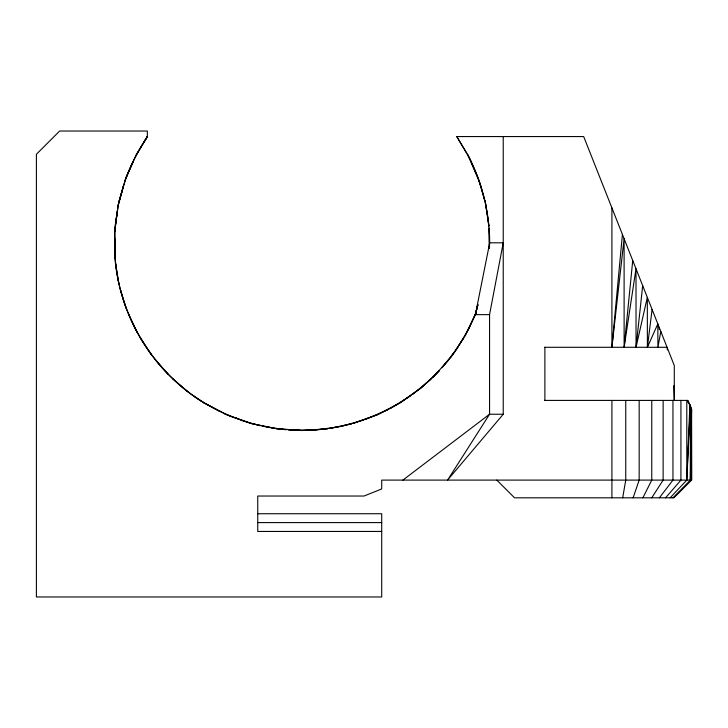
<?xml version="1.0" encoding="UTF-8"?>
<svg xmlns="http://www.w3.org/2000/svg" width="728" height="728" viewBox="0 0 728 728"><rect width="100%" height="100%" fill="white"/><g stroke="black" fill="none" stroke-linecap="round" stroke-linejoin="round"><path stroke-width="1.09" d="M672.954 497.806L690.39 480.098L690.908 407.516L690.335 406.069L686.795 480.098L670.151 497.806M257.748 513.74L381.709 513.74L381.709 596.969L36.4 596.969L36.4 154.272L59.641 131.031L147.347 131.031L147.347 136.564C137.364 152.152 128.31 168.705 123.332 186.623L118.045 205.815L114.678 231.995L115.215 258.367C118.655 305.505 141.596 351.724 177.505 382.983M114.66 252.834L114.888 228.164L117.235 211.311M489.462 247.447L489.152 228.164L489.343 248.33M690.335 406.069L690.39 480.098L691.6 409.263L691.6 480.098L673.891 497.806L514.523 497.806L496.815 480.098M690.39 480.098L691.6 409.263L688.096 400.409L544.444 400.409M489.444 248.394L489.553 246.155M489.325 248.43C490.554 233.115 487.906 217.718 485.385 202.666L488.825 225.944M611.911 207.889L611.911 347.292L622.413 234.425M611.911 347.292L624.105 238.702L624.124 347.292L632.732 260.497M660.815 331.477L657.912 347.292L657.821 323.905L647.392 347.292L647.319 297.37L636.045 347.292L642.688 285.649M117.226 212.248L114.678 231.995M647.392 347.292L652.097 309.446M115.379 224.816L118.655 202.666L123.451 185.84M624.124 347.292L635.999 268.75L636.045 347.292M622.677 497.806L625.752 480.098L625.752 400.409M503.23 136.564L503.23 414.241L447.565 480.098L489.562 414.241L489.562 314.632L503.23 242.806L489.726 242.806L475.375 314.632L464.983 335.908L455.992 350.177L469.241 328.073L476.276 311.584M477.805 304.714L475.375 314.632L464.983 335.908M477.868 304.75L475.375 314.632L489.562 314.632M477.877 304.896L475.375 314.632L476.412 312.185M123.332 186.623L118.045 205.815M118.655 202.666L125.889 177.932L133.142 161.534L125.052 180.362M239.357 419.692L235.781 417.999L251.087 423.469L274.192 428.364M476.412 311.457L475.375 314.632L476.412 311.511M633.114 497.806L639.166 480.098L639.166 400.409M125.889 177.932L136.436 154.409L147.347 136.564L135.636 156.183M642.906 497.806L651.76 480.098L651.76 400.409M144.126 141.814L147.347 136.564M651.751 497.806L663.135 480.098L663.135 400.409M442.042 367.658L450.35 357.803L463.618 338.192M450.35 357.803L455.364 351.023L441.942 367.631M659.395 497.806L672.954 480.098L672.954 400.409M665.592 497.806L680.926 480.098L680.926 400.409M439.02 371.025L421.075 387.933L400.072 402.866L421.075 387.933L432.787 377.432L448.675 359.869M432.787 377.432L439.048 371.053M412.658 394.403L430.858 379.252M402.893 480.098L489.562 414.241L503.23 414.241M399.081 403.385L377.222 414.796L352.962 423.469L377.222 414.796L390.344 408.39L410.492 395.941M390.344 408.39L398.134 403.976M366.302 419.119L387.988 409.618M329.866 428.382L340.986 426.381L363.8 420.02M340.986 426.381L351.87 423.732L328.829 428.519M314.915 430.021L327.736 428.746L302.02 430.512L276.312 428.746L302.02 430.512L314.915 430.021L338.384 426.926M477.714 176.895L470.142 159.323L456.765 136.564L583.683 136.564L674.292 365.538L674.292 400.409L673.755 385.704M544.526 347.292L667.076 347.292M257.748 522.595L381.709 522.595M381.709 531.449L257.748 531.449L257.748 496.032L364 496.032L381.709 488.952L381.709 480.098L691.6 480.098L691.436 408.845M288.579 429.975L312.257 430.202M262.517 426.253L285.931 429.793M275.211 428.519L251.087 423.469L226.817 414.796L205.069 403.367L219.993 411.457M240.932 420.256L259.914 425.707M179.061 384.402C195.559 399.09 215.133 410.319 235.717 418.181M223.56 413.313L233.624 417.426M203.13 402.356L203.967 402.866C152.443 371.298 118.236 314.25 114.642 253.936M193.038 395.45L203.967 402.866M172.818 378.751L187.869 391.773M155.128 359.386L168.204 374.401M140.313 337.756L151.151 354.445M456.765 136.564L467.039 153.472M128.665 314.259L137.055 332.314M488.87 225.944C486.531 200.983 479.224 176.64 467.613 154.409L480.189 183.738L485.094 201.611M120.402 289.38L126.181 308.426M478.16 177.932L485.066 201.592M115.697 263.582L118.737 283.256M667.221 347.656L667.312 349.913M659.177 327.327L659.231 329.593M114.769 238.484L115.024 258.385M689.862 404.868L689.88 407.116M611.911 400.409L611.911 497.806M544.89 347.292L544.89 400.409M689.889 404.932L686.795 480.098L686.795 400.409L689.889 404.932"/></g></svg>
